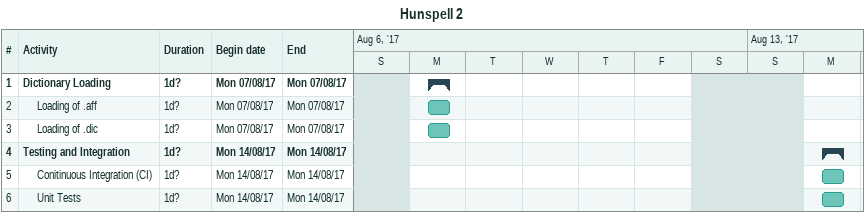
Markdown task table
Hunspell 2

| ID | Level | Task | Duration | Start | Finish |
|---|---|---|---|---|---|
| 1 | 1 | **Dictionary Loading** | 1d? | 2017-08-07 | 2017-08-07 |
| 2 | 2 | Loading of .aff | 1d? | 2017-08-07 | 2017-08-07 |
| 3 | 2 | Loading of .dic | 1d? | 2017-08-07 | 2017-08-07 |
| 4 | 1 | **Testing and Integration** | 1d? | 2017-08-14 | 2017-08-14 |
| 5 | 2 | Conitinuous Integration (CI) | 1d? | 2017-08-14 | 2017-08-14 |
| 6 | 2 | Unit Tests | 1d? | 2017-08-14 | 2017-08-14 |
